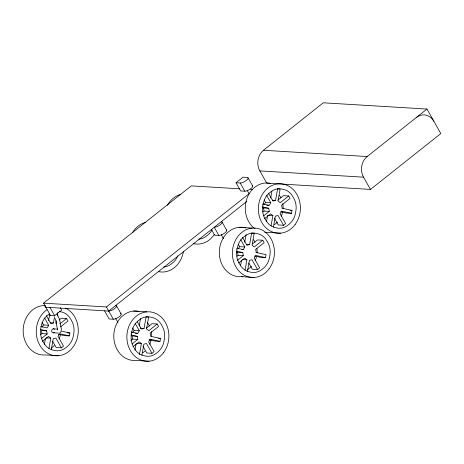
<?xml version="1.0" encoding="UTF-8"?>
<svg xmlns="http://www.w3.org/2000/svg" width="464" height="464" viewBox="0 0 464 464"><rect width="100%" height="100%" fill="white"/><g stroke="black" fill="none" stroke-linecap="round" stroke-linejoin="round"><path stroke-width="0.7" d="M40.316 329.44L46.667 330.849L47.166 333.947L41.534 338.418M60.732 330.942L69.902 332.984L69.385 335.901L64.154 335.582L58.51 334.329M130.929 334.909L137.28 336.325L137.779 339.422L132.153 343.894M146.34 328.158L151.966 323.692L157.197 324.005L158.584 326.459L150.139 333.158L150.638 336.261L160.515 338.459L159.999 341.376L154.767 341.057L149.124 339.805M236.164 251.923L237.574 252.236L238.073 255.339L243.304 255.652L242.805 252.555L236.454 251.146M262.131 207.657L263.54 207.971L264.039 211.074L269.271 211.387L268.772 208.29L262.421 206.874M277.832 200.123L283.458 195.657L288.689 195.97L290.075 198.424L281.631 205.123L282.129 208.226L292.007 210.418L291.491 213.341L286.259 213.022L280.616 211.77M44.324 344.682L45.414 338.505M48.581 320.578L49.671 314.395M48.952 348.435L50.767 338.134L48.546 336.4L42.357 341.313M50.182 322.758L53.453 322.956L54.543 316.773M51.295 349.67L53.238 338.679L55.883 338.03L61.41 347.838L63.516 346.161L57.994 336.359L59.508 333.703L69.385 335.901M56.405 320.757L55.918 323.501L56.376 323.681M57.252 315.949L57.861 312.516M134.937 350.158L136.033 343.981M139.194 326.053L140.534 318.495M139.444 354.595L141.387 343.609L139.159 341.875L132.971 346.788M140.14 328.193L144.066 328.425L146.125 316.755L148.596 317.301L146.537 328.976L148.758 330.71L157.197 324.005M141.914 355.146L143.852 344.155L146.496 343.505L152.024 353.313L154.135 351.637L148.608 341.829L150.121 339.178L159.999 341.376M240.584 265.704L241.558 260.211M244.725 242.283L246.059 234.732M245.091 270.141L246.912 259.84L244.685 258.106L238.496 263.024M246.32 244.464L249.591 244.661L251.656 232.986L254.121 233.537L252.062 245.207L254.284 246.941L262.728 240.242L263.558 241.355L264.109 242.689L255.664 249.394L256.169 252.491L266.04 254.69L265.53 257.607L260.292 257.288L254.649 256.035M247.44 271.376L249.383 260.391L252.022 259.736L257.549 269.543L259.66 267.867L254.133 258.065L255.652 255.409L265.53 257.607M266.551 221.438L267.641 215.255M270.692 198.018L271.904 191.151M271.057 225.869L272.878 215.574L270.651 213.84L264.463 218.753M272.287 200.193L275.558 200.39L277.617 188.72L280.088 189.266L278.029 200.941L280.25 202.675L288.689 195.97M273.406 227.105L275.343 216.12L277.988 215.47L283.516 225.278L285.627 223.602L280.099 213.794L281.613 211.143L291.491 213.341M60.511 334.399L60.227 335.35A16.942 14.372 -86.5 0 1 59.201 338.836M151.125 339.874L150.846 340.82A16.942 14.372 -86.5 0 1 149.814 344.311M242.011 249.557L243.322 249.638L244.835 246.987L240.694 239.627M282.617 211.839L282.338 212.785A16.942 14.372 -86.5 0 1 281.306 216.276M57.722 329.533L57.565 329.968L55.709 320.259L55.025 318.548M42.108 327.074L43.465 324.962L48.697 325.281L44.55 317.921M132.721 332.549L134.079 330.438L139.31 330.751L135.169 323.396M238.247 248.779L239.604 246.668L244.835 246.987M264.213 204.514L265.57 202.403L270.802 202.716L266.661 195.361M61.028 331.772L59.74 332.868M48.697 325.281L47.177 327.932L40.832 326.517M54.363 345.61L52.252 347.287A16.942 14.372 -86.5 0 1 51.162 348.035M139.31 330.751L137.796 333.407L131.445 331.992M270.802 202.716L269.288 205.366L262.937 203.957M144.977 351.086L142.866 352.762M60.25 307.574L61.666 310.091L54.63 315.671L50.443 315.421L43.535 303.16L191.272 185.884L239.702 188.813M263.488 150.266L323.286 102.793L426.984 109.063L440.8 133.58L370.452 189.422L266.754 183.158L259.846 170.903A14.854 12.603 -86.5 0 1 263.488 150.266L367.186 156.53L426.984 109.063M40.809 334.527L41.934 333.633L47.166 333.947M59.102 320.003L61.352 318.217L66.584 318.53L67.964 320.984L60.651 326.795M236.031 182.758L243.066 177.173L247.248 177.428A4.953 1.589 -29.4 0 1 246.349 180.374A4.953 1.589 -29.4 0 1 240.213 183.013L236.031 182.758L240.636 190.93L244.818 191.185A4.953 1.589 -29.4 0 0 250.473 188.912A4.953 1.589 -29.4 0 0 252.41 185.733M59.833 323.895L66.584 318.53M43.535 303.16L106.418 306.959L249.626 193.279M45.333 305.718A4.953 1.589 -29.4 0 0 45.837 307.249L108.721 311.048L246.836 201.411M262.914 211.967L264.039 211.074M263.645 215.853L269.271 211.387M130.86 340.448L132.547 339.109L137.779 339.422M236.947 256.232L238.073 255.339M252.428 243.942L257.497 239.923L262.728 240.242M237.116 260.571L243.304 255.652M49.207 314.035L47.096 315.711A16.942 14.372 -86.5 0 0 41.226 325.972L40.71 328.889A16.942 14.372 -86.5 0 0 42.647 340.889L44.028 343.337A16.942 14.372 -86.5 0 0 52.629 350.042L55.1 350.593A16.942 14.372 -86.5 0 0 65.331 348.075L67.442 346.399A16.942 14.372 -86.5 0 0 73.312 336.139L73.828 333.222A16.942 14.372 -86.5 0 0 71.891 321.221L70.511 318.768A16.942 14.372 -86.5 0 0 61.903 312.063L59.438 311.518M274.357 224.727L276.469 223.051A16.942 14.372 -86.5 0 0 277.466 222.14M259.846 170.903L363.544 177.167L370.452 189.422M250.543 189.469L252.712 189.596M266.672 205.21L268.633 205.332M263.54 207.971L268.772 208.29M290.046 210.302L292.007 210.418M268.296 215.296L272.878 215.574M283.516 225.278L278.284 224.959L274.485 218.219M239.151 227.296L252.236 228.085M280.552 233.166L267.473 232.377A24.76 21.008 -86.5 0 1 264.724 232.412M252.816 233.456L254.121 233.537M226.444 230.005A4.953 1.589 -29.4 0 1 224.506 233.177A4.953 1.589 -29.4 0 1 218.851 235.451L214.67 235.196L211.48 229.541M237.574 252.236L242.805 252.555M242.33 259.562L246.912 259.84M257.549 269.543L252.317 269.23L248.861 263.1M241.506 276.643L254.585 277.437M133.626 311.066L146.705 311.854M120.362 313.635A4.953 1.589 -29.4 0 1 119.463 316.587A4.953 1.589 -29.4 0 1 113.326 319.22L109.144 318.965L104.539 310.793M135.181 333.245L137.141 333.367M53.25 328.843L57.513 329.104M46.667 330.849L41.429 330.53L41.934 333.633M137.28 336.325L132.049 336.006L132.547 339.109M67.286 332.821L69.902 332.984M158.555 338.337L160.515 338.459M53.441 332.792L58.528 333.1M46.191 337.856L50.767 338.134M136.805 343.331L141.387 343.609M61.41 347.838L56.173 347.524L52.722 341.394M152.024 353.313L146.792 353L142.993 346.254M58.447 355.731L45.362 354.937A24.76 21.008 -86.5 0 1 23.165 330.931A24.76 21.008 -86.5 0 1 45.072 305.527M149.06 361.207L135.981 360.412A24.76 21.008 -86.5 0 1 113.842 334.376A24.76 21.008 -86.5 0 1 139.101 311.419M275.558 200.39L272.913 201.04L268.424 193.076M249.591 244.661L246.947 245.311L242.457 237.342M144.066 328.425L141.421 329.08L137.274 321.72M53.453 322.956L50.808 323.605L46.319 315.636M236.971 248.223L243.322 249.638M279.537 195.419L280.917 197.873M253.57 239.685L254.951 242.138M264.19 199.949L265.57 202.403M248.089 177.88L252.694 186.052M247.231 190.46L248.826 193.285M240.213 183.013L244.818 191.185M238.223 244.215L239.604 246.668M222.123 222.146L226.728 230.318M221.264 234.726L223.497 238.682M218.851 235.451L214.252 227.279A4.953 1.589 -29.4 0 0 220.383 224.646A4.953 1.589 -29.4 0 0 221.282 221.693M132.698 327.984L134.079 330.438M116.597 305.915L121.197 314.087M116.464 306.721L115.756 305.463A4.953 1.589 -29.4 0 1 114.857 308.415A4.953 1.589 -29.4 0 1 108.721 311.048M115.739 318.495L117.972 322.451M106.418 306.959L113.326 319.22M56.979 313.954L59.491 319.11L61.538 330.101M50.025 307.499L54.63 315.671M42.085 322.509L43.465 324.962M149.425 325.908L148.045 323.454A16.942 14.372 -86.5 0 0 147.291 322.3M242.869 276.469A24.76 21.008 -86.5 0 1 219.368 250.606A24.76 21.008 -86.5 0 1 245.955 228.004M256.969 248.542A16.942 14.372 -86.5 0 1 257.039 252.921M256.372 257.056A16.942 14.372 -86.5 0 1 255.339 260.542M251.5 266.411A16.942 14.372 -86.5 0 1 250.502 267.316L248.391 268.992A16.942 14.372 -86.5 0 1 247.306 269.741M183.373 251.859A24.76 21.008 -86.5 0 1 158.497 271.608M132.524 232.661A24.76 21.008 -86.5 0 1 145.133 222.459M177.805 255.855A16.942 14.372 -86.5 0 1 172.968 262.63L170.856 264.306A16.942 14.372 -86.5 0 1 163.734 267.026M416.434 117.438A14.854 12.603 -86.5 0 1 433.892 121.319M363.544 177.167A14.854 12.603 -86.5 0 1 367.186 156.53M151.351 331.667A16.942 14.372 -86.5 0 1 151.513 336.69M255.032 228.856A24.76 21.008 -86.5 0 1 246.819 198.853A24.76 21.008 -86.5 0 1 270.593 183.384M282.843 203.632A16.942 14.372 -86.5 0 1 283.005 208.655M65.499 308.096A24.76 21.008 -86.5 0 1 74.373 345.036A24.76 21.008 -86.5 0 1 41.638 347.965A24.76 21.008 -86.5 0 1 46.928 309.761M54.265 332.45A1.978 1.682 -86.5 0 1 52.02 332.073A1.978 1.682 -86.5 0 1 52.194 329.399A1.978 1.682 -86.5 0 1 54.468 329.318M50.443 315.421A4.953 1.589 -29.4 0 1 49.625 314.493M214.426 234.372A24.76 21.008 -86.5 0 1 193.674 243.681M167.353 205.343A24.76 21.008 -86.5 0 1 180.983 194.352M212.06 229.889A16.942 14.372 -86.5 0 1 208.145 234.709L206.033 236.385A16.942 14.372 -86.5 0 1 198.911 239.105M131.422 332.868L131.329 334.364A16.942 14.372 -86.5 0 0 133.261 346.364L134.641 348.812A16.942 14.372 -86.5 0 0 143.248 355.517L145.713 356.068A16.942 14.372 -86.5 0 0 155.945 353.551L158.056 351.874A16.942 14.372 -86.5 0 0 163.925 341.614L164.442 338.691A16.942 14.372 -86.5 0 0 162.504 326.697L161.124 324.243A16.942 14.372 -86.5 0 0 152.523 317.538L150.052 316.993A16.942 14.372 -86.5 0 0 139.821 319.51L137.709 321.181A16.942 14.372 -86.5 0 0 131.84 331.447L131.422 332.868M236.947 249.098L236.855 250.595A16.942 14.372 -86.5 0 0 238.786 262.595L240.172 265.048A16.942 14.372 -86.5 0 0 248.774 271.747L251.244 272.298A16.942 14.372 -86.5 0 0 261.476 269.781L263.587 268.105A16.942 14.372 -86.5 0 0 269.451 257.845L269.967 254.927A16.942 14.372 -86.5 0 0 268.03 242.927L266.649 240.474A16.942 14.372 -86.5 0 0 258.048 233.775L255.577 233.224A16.942 14.372 -86.5 0 0 245.346 235.741L243.235 237.417A16.942 14.372 -86.5 0 0 237.371 247.677L236.947 249.098M262.914 204.833L262.821 206.329A16.942 14.372 -86.5 0 0 264.753 218.324L266.133 220.777A16.942 14.372 -86.5 0 0 274.74 227.482L277.205 228.033A16.942 14.372 -86.5 0 0 287.442 225.516L289.548 223.839A16.942 14.372 -86.5 0 0 295.417 213.573L295.933 210.656A16.942 14.372 -86.5 0 0 293.996 198.662L292.616 196.208A16.942 14.372 -86.5 0 0 284.014 189.503L281.544 188.958A16.942 14.372 -86.5 0 0 271.312 191.47L269.201 193.146A16.942 14.372 -86.5 0 0 263.337 203.412L262.914 204.833M269.085 268.882A24.76 21.008 -86.5 0 0 257.706 228.439A24.76 21.008 -86.5 0 0 233.444 260.959A24.76 21.008 -86.5 0 0 269.085 268.882M163.554 352.652A24.76 21.008 -86.5 0 0 152.18 312.208A24.76 21.008 -86.5 0 0 127.913 344.729A24.76 21.008 -86.5 0 0 163.554 352.652M295.046 224.617A24.76 21.008 -86.5 0 0 283.672 184.173A24.76 21.008 -86.5 0 0 259.405 216.688A24.76 21.008 -86.5 0 0 295.046 224.617"/></g></svg>
